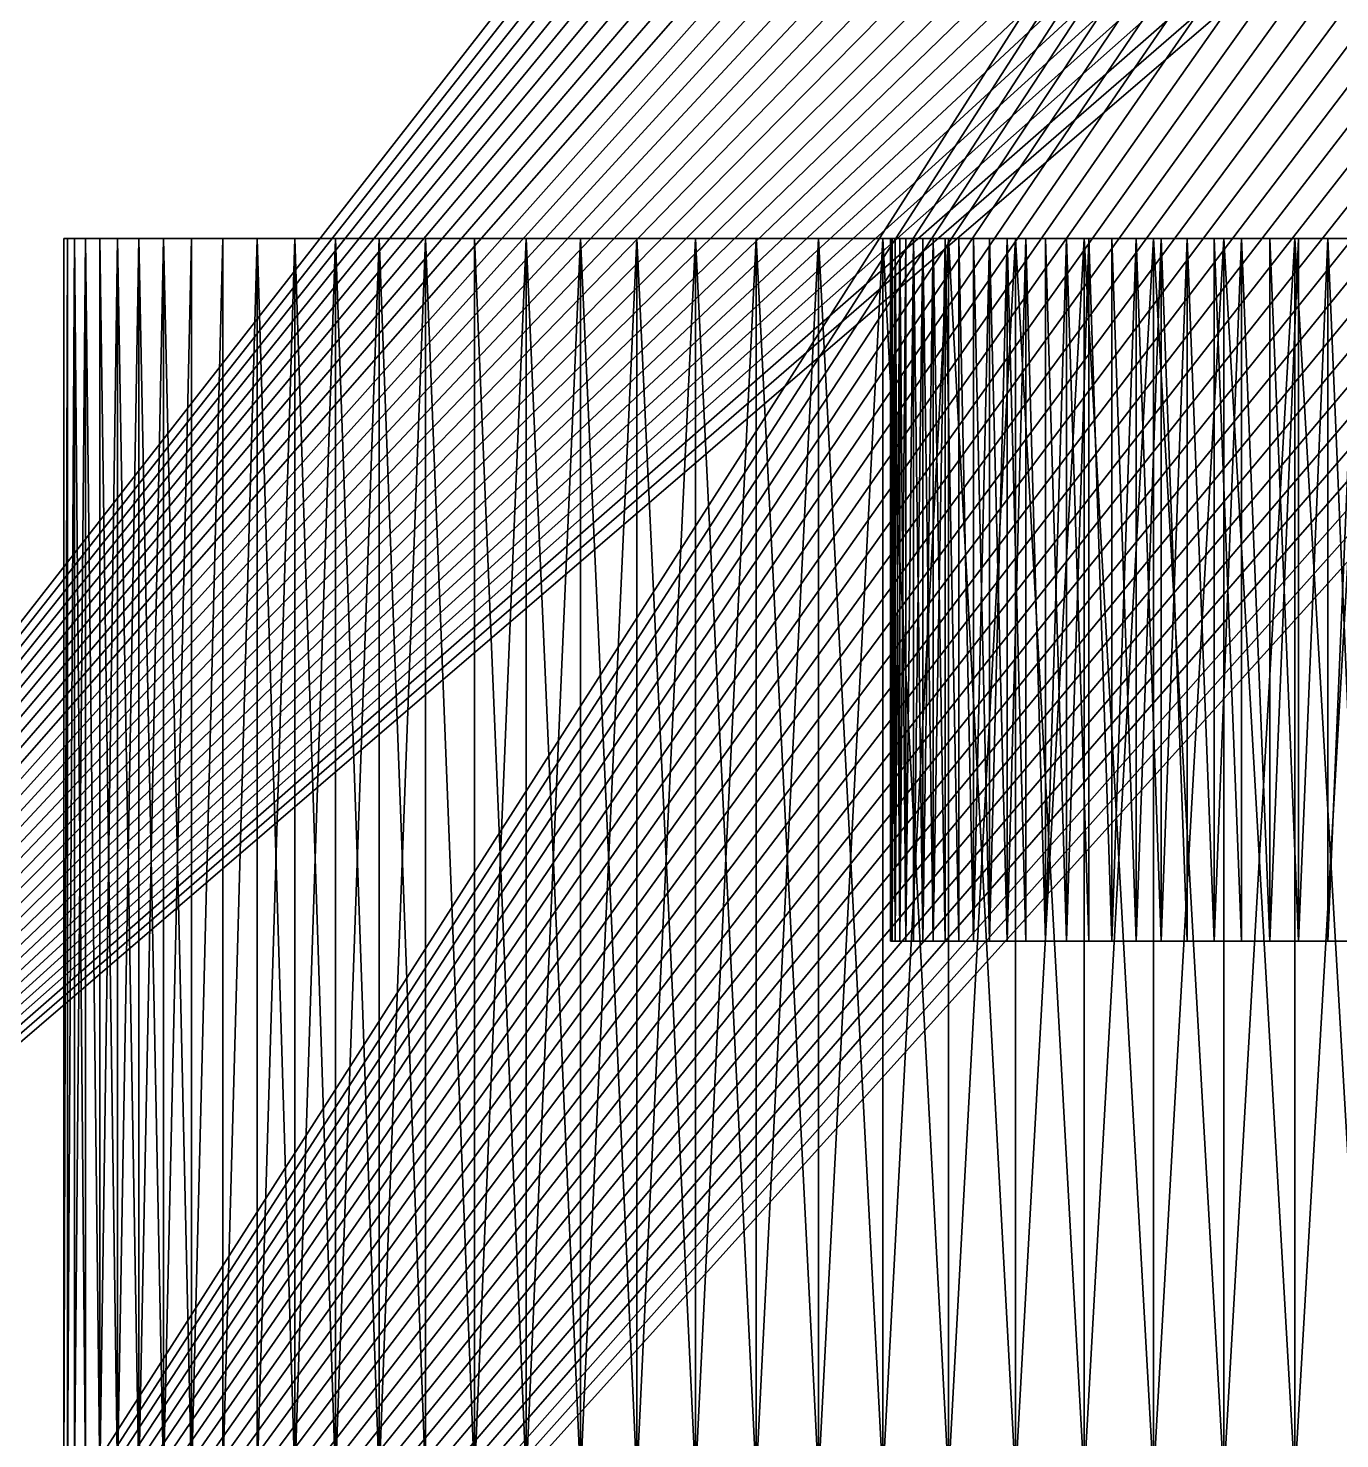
# Model space of a CAD drawing. Header units: millimetres. Extents: x 0 to 520, y -2 to 382.
# Drawn here: x 175.415 to 178.587, y 24.097 to 27.509 of the extents above; entities that cross this region are included whole.
import ezdxf

# ---------------------------------------------------------------- set-up
doc = ezdxf.new("R2010")
doc.units = ezdxf.units.MM

msp = doc.modelspace()

# ---------------------------------------------------------------- linework, layer by layer
at = {"layer": 'BRASS', "color": 52}
for points in [[(509.2, 369.2, 103), (10.8, 369.2, 103), (10.8, 10.8, 103)], [(509.2, 369.2, 103), (10.8, 10.8, 103), (509.2, 10.8, 103)], [(38.3153, 69.0037, 86), (183.401, 36.5929, 86), (20.5, 20.5, 86)], [(20.5, 20.5, 86), (183.401, 36.5929, 86), (183.4233, 36.5137, 86)], [(20.5, 20.5, 86), (183.4233, 36.5137, 86), (183.4495, 36.4357, 86)], [(20.5, 20.5, 86), (183.4495, 36.4357, 86), (183.4796, 36.3591, 86)], [(20.5, 20.5, 86), (183.4796, 36.3591, 86), (183.5134, 36.2841, 86)], [(20.5, 20.5, 86), (183.5134, 36.2841, 86), (183.5509, 36.2109, 86)], [(20.5, 20.5, 86), (183.5509, 36.2109, 86), (183.5921, 36.1396, 86)], [(20.5, 20.5, 86), (183.5921, 36.1396, 86), (183.6367, 36.0705, 86)], [(20.5, 20.5, 86), (183.6367, 36.0705, 86), (183.6847, 36.0037, 86)], [(20.5, 20.5, 86), (183.6847, 36.0037, 86), (183.736, 35.9394, 86)], [(20.5, 20.5, 86), (183.736, 35.9394, 86), (183.7905, 35.8777, 86)], [(20.5, 20.5, 86), (183.7905, 35.8777, 86), (183.8479, 35.8188, 86)], [(183.8479, 35.8188, 86), (183.9082, 35.7629, 86), (20.5, 20.5, 86)], [(183.9082, 35.7629, 86), (183.9712, 35.71, 86), (20.5, 20.5, 86)], [(183.9712, 35.71, 86), (184.0368, 35.6603, 86), (20.5, 20.5, 86)], [(184.0368, 35.6603, 86), (184.1048, 35.614, 86), (20.5, 20.5, 86)], [(184.1048, 35.614, 86), (184.175, 35.5711, 86), (20.5, 20.5, 86)], [(184.175, 35.5711, 86), (184.2473, 35.5317, 86), (20.5, 20.5, 86)], [(184.2473, 35.5317, 86), (184.3214, 35.496, 86), (20.5, 20.5, 86)], [(184.3214, 35.496, 86), (184.3972, 35.4641, 86), (20.5, 20.5, 86)], [(184.3972, 35.4641, 86), (184.4745, 35.4359, 86), (20.5, 20.5, 86)], [(184.4745, 35.4359, 86), (184.5531, 35.4117, 86), (20.5, 20.5, 86)], [(184.5531, 35.4117, 86), (184.6328, 35.3914, 86), (20.5, 20.5, 86)], [(184.6328, 35.3914, 86), (184.7135, 35.3751, 86), (20.5, 20.5, 86)], [(184.7135, 35.3751, 86), (184.7948, 35.3628, 86), (20.5, 20.5, 86)], [(184.7948, 35.3628, 86), (184.8767, 35.3546, 86), (20.5, 20.5, 86)], [(184.8767, 35.3546, 86), (184.9589, 35.3505, 86), (20.5, 20.5, 86)], [(184.9589, 35.3505, 86), (185.0411, 35.3505, 86), (20.5, 20.5, 86)], [(499.5, 20.5, 86), (20.5, 20.5, 86), (185.0411, 35.3505, 86)]]:
    msp.add_3dface(points, dxfattribs=at)
at = {"layer": 'STEEL', "color": 8}
for points in [[(173, 23, 83), (173, 48, 83), (182.75, 35.5, 83)], [(173, 48, 86), (173, 20, 86), (182.7612, 35.276, 86)], [(173, 23, 83), (182.75, 35.5, 83), (182.7528, 35.3878, 83)], [(173, 23, 83), (182.7528, 35.3878, 83), (182.7612, 35.276, 83)], [(173, 23, 83), (182.7612, 35.276, 83), (182.7751, 35.1647, 83)], [(182.7612, 35.276, 86), (173, 20, 86), (182.7751, 35.1647, 86)], [(173, 23, 83), (182.7751, 35.1647, 83), (182.7946, 35.0542, 83)], [(182.7751, 35.1647, 86), (173, 20, 86), (182.7946, 35.0542, 86)], [(173, 23, 83), (182.7946, 35.0542, 83), (182.8196, 34.9448, 83)], [(182.7946, 35.0542, 86), (173, 20, 86), (182.8196, 34.9448, 86)], [(173, 23, 83), (182.8196, 34.9448, 83), (182.85, 34.8368, 83)], [(182.8196, 34.9448, 86), (173, 20, 86), (182.85, 34.8368, 86)], [(173, 23, 83), (182.85, 34.8368, 83), (182.8857, 34.7305, 83)], [(182.85, 34.8368, 86), (173, 20, 86), (182.8857, 34.7305, 86)], [(173, 23, 83), (182.8857, 34.7305, 83), (182.9267, 34.626, 83)], [(182.8857, 34.7305, 86), (173, 20, 86), (182.9267, 34.626, 86)], [(173, 23, 83), (182.9267, 34.626, 83), (182.9728, 34.5238, 83)], [(182.9267, 34.626, 86), (173, 20, 86), (182.9728, 34.5238, 86)], [(173, 23, 83), (182.9728, 34.5238, 83), (183.024, 34.4239, 83)], [(182.9728, 34.5238, 86), (173, 20, 86), (183.024, 34.4239, 86)], [(173, 23, 83), (183.024, 34.4239, 83), (183.0801, 34.3268, 83)], [(183.024, 34.4239, 86), (173, 20, 86), (183.0801, 34.3268, 86)], [(173, 23, 83), (183.0801, 34.3268, 83), (183.141, 34.2325, 83)], [(183.0801, 34.3268, 86), (173, 20, 86), (183.141, 34.2325, 86)], [(173, 23, 83), (183.141, 34.2325, 83), (183.2065, 34.1414, 83)], [(183.141, 34.2325, 86), (173, 20, 86), (183.2065, 34.1414, 86)], [(173, 23, 83), (183.2065, 34.1414, 83), (183.2764, 34.0537, 83)], [(183.2065, 34.1414, 86), (173, 20, 86), (183.2764, 34.0537, 86)], [(173, 23, 83), (183.2764, 34.0537, 83), (183.3506, 33.9696, 83)], [(183.2764, 34.0537, 86), (173, 20, 86), (183.3506, 33.9696, 86)], [(173, 23, 83), (183.3506, 33.9696, 83), (183.429, 33.8893, 83)], [(183.3506, 33.9696, 86), (173, 20, 86), (183.429, 33.8893, 86)], [(183.429, 33.8893, 83), (183.5112, 33.813, 83), (173, 23, 83)], [(183.5112, 33.813, 86), (183.429, 33.8893, 86), (173, 20, 86)], [(183.5112, 33.813, 83), (183.5971, 33.7409, 83), (173, 23, 83)], [(183.5971, 33.7409, 86), (183.5112, 33.813, 86), (173, 20, 86)], [(183.5971, 33.7409, 83), (183.6866, 33.6731, 83), (173, 23, 83)], [(183.6866, 33.6731, 86), (183.5971, 33.7409, 86), (173, 20, 86)], [(183.6866, 33.6731, 83), (183.7793, 33.6099, 83), (173, 23, 83)], [(183.7793, 33.6099, 86), (183.6866, 33.6731, 86), (173, 20, 86)], [(183.7793, 33.6099, 83), (183.875, 33.5514, 83), (173, 23, 83)], [(183.875, 33.5514, 86), (183.7793, 33.6099, 86), (173, 20, 86)], [(183.875, 33.5514, 83), (183.9735, 33.4978, 83), (173, 23, 83)], [(183.9735, 33.4978, 86), (183.875, 33.5514, 86), (173, 20, 86)], [(183.9735, 33.4978, 83), (184.0746, 33.4491, 83), (173, 23, 83)], [(184.0746, 33.4491, 86), (183.9735, 33.4978, 86), (173, 20, 86)], [(184.0746, 33.4491, 83), (184.178, 33.4055, 83), (173, 23, 83)], [(184.178, 33.4055, 86), (184.0746, 33.4491, 86), (173, 20, 86)], [(184.178, 33.4055, 83), (184.2834, 33.3672, 83), (173, 23, 83)], [(184.2834, 33.3672, 86), (184.178, 33.4055, 86), (173, 20, 86)], [(184.2834, 33.3672, 83), (184.3906, 33.3341, 83), (173, 23, 83)], [(184.3906, 33.3341, 86), (184.2834, 33.3672, 86), (173, 20, 86)], [(184.3906, 33.3341, 83), (184.4993, 33.3064, 83), (173, 23, 83)], [(184.4993, 33.3064, 86), (184.3906, 33.3341, 86), (173, 20, 86)], [(184.4993, 33.3064, 83), (184.6093, 33.2842, 83), (173, 23, 83)], [(184.6093, 33.2842, 86), (184.4993, 33.3064, 86), (173, 20, 86)], [(184.6093, 33.2842, 83), (184.7202, 33.2675, 83), (173, 23, 83)], [(184.7202, 33.2675, 86), (184.6093, 33.2842, 86), (173, 20, 86)], [(184.7202, 33.2675, 83), (184.8319, 33.2563, 83), (173, 23, 83)], [(184.8319, 33.2563, 86), (184.7202, 33.2675, 86), (173, 20, 86)], [(184.8319, 33.2563, 83), (184.9439, 33.2507, 83), (173, 23, 83)], [(184.9439, 33.2507, 86), (184.8319, 33.2563, 86), (173, 20, 86)], [(184.9439, 33.2507, 83), (197, 23, 83), (173, 23, 83)], [(184.9439, 33.2507, 86), (173, 20, 86), (197, 20, 86)], [(175.5098, 27, 75.2384), (175.5098, 24, 75.2384), (175.5011, 24, 75.4127)], [(175.5011, 27, 75.4127), (175.5098, 27, 75.2384), (175.5011, 24, 75.4127)], [(175.5011, 27, 75.5873), (175.5011, 24, 75.4127), (175.5011, 24, 75.5873)], [(175.5011, 27, 75.5873), (175.5011, 27, 75.4127), (175.5011, 24, 75.4127)], [(175.5098, 27, 75.7616), (175.5011, 24, 75.5873), (175.5098, 24, 75.7616)], [(175.5098, 27, 75.7616), (175.5011, 27, 75.5873), (175.5011, 24, 75.5873)], [(177.5005, 27, 75.4626), (175.5098, 27, 75.2384), (175.5011, 27, 75.4127)], [(177.5005, 27, 75.5374), (177.5005, 27, 75.4626), (175.5011, 27, 75.4127)], [(177.5005, 27, 75.5374), (175.5011, 27, 75.4127), (175.5011, 27, 75.5873)], [(177.5042, 27, 75.6121), (177.5005, 27, 75.5374), (175.5011, 27, 75.5873)], [(177.5042, 27, 75.6121), (175.5011, 27, 75.5873), (175.5098, 27, 75.7616)], [(175.5272, 27, 75.0648), (175.5272, 24, 75.0648), (175.5098, 24, 75.2384)], [(175.5098, 27, 75.2384), (175.5272, 27, 75.0648), (175.5098, 24, 75.2384)], [(175.5272, 27, 75.9352), (175.5098, 24, 75.7616), (175.5272, 24, 75.9352)], [(175.5272, 27, 75.9352), (175.5098, 27, 75.7616), (175.5098, 24, 75.7616)], [(177.5042, 27, 75.3879), (175.5272, 27, 75.0648), (175.5098, 27, 75.2384)], [(177.5005, 27, 75.4626), (177.5042, 27, 75.3879), (175.5098, 27, 75.2384)], [(177.5116, 27, 75.6865), (177.5042, 27, 75.6121), (175.5098, 27, 75.7616)], [(177.5116, 27, 75.6865), (175.5098, 27, 75.7616), (175.5272, 27, 75.9352)], [(175.5272, 27, 75.0648), (175.5532, 24, 74.8922), (175.5272, 24, 75.0648)], [(175.5272, 27, 75.0648), (175.5532, 27, 74.8922), (175.5532, 24, 74.8922)], [(175.5532, 27, 76.1078), (175.5272, 24, 75.9352), (175.5532, 24, 76.1078)], [(175.5532, 27, 76.1078), (175.5272, 27, 75.9352), (175.5272, 24, 75.9352)], [(177.5116, 27, 75.3135), (175.5532, 27, 74.8922), (175.5272, 27, 75.0648)], [(177.5042, 27, 75.3879), (177.5116, 27, 75.3135), (175.5272, 27, 75.0648)], [(177.5228, 27, 75.7605), (175.5272, 27, 75.9352), (175.5532, 27, 76.1078)], [(177.5228, 27, 75.7605), (177.5116, 27, 75.6865), (175.5272, 27, 75.9352)], [(175.5532, 27, 74.8922), (175.5878, 27, 74.7212), (175.5878, 24, 74.7212)], [(175.5532, 27, 74.8922), (175.5878, 24, 74.7212), (175.5532, 24, 74.8922)], [(175.5532, 27, 76.1078), (175.5532, 24, 76.1078), (175.5878, 24, 76.2788)], [(175.5878, 27, 76.2788), (175.5532, 27, 76.1078), (175.5878, 24, 76.2788)], [(177.5376, 27, 75.1662), (175.5878, 27, 74.7212), (175.5532, 27, 74.8922)], [(177.5228, 27, 75.2395), (177.5376, 27, 75.1662), (175.5532, 27, 74.8922)], [(177.5116, 27, 75.3135), (177.5228, 27, 75.2395), (175.5532, 27, 74.8922)], [(177.5376, 27, 75.8338), (177.5228, 27, 75.7605), (175.5532, 27, 76.1078)], [(177.5376, 27, 75.8338), (175.5532, 27, 76.1078), (175.5878, 27, 76.2788)], [(175.5878, 27, 74.7212), (175.6308, 27, 74.5521), (175.6308, 24, 74.5521)], [(175.5878, 27, 74.7212), (175.6308, 24, 74.5521), (175.5878, 24, 74.7212)], [(175.6308, 27, 76.4479), (175.5878, 24, 76.2788), (175.6308, 24, 76.4479)], [(175.6308, 27, 76.4479), (175.5878, 27, 76.2788), (175.5878, 24, 76.2788)], [(177.5376, 27, 75.1662), (175.6308, 27, 74.5521), (175.5878, 27, 74.7212)], [(177.5376, 27, 75.8338), (175.5878, 27, 76.2788), (175.6308, 27, 76.4479)], [(175.6308, 27, 74.5521), (175.6823, 27, 74.3853), (175.6823, 24, 74.3853)], [(175.6308, 27, 74.5521), (175.6823, 24, 74.3853), (175.6308, 24, 74.5521)], [(175.6823, 27, 76.6147), (175.6308, 24, 76.4479), (175.6823, 24, 76.6147)], [(175.6823, 27, 76.6147), (175.6308, 27, 76.4479), (175.6308, 24, 76.4479)], [(177.5561, 27, 75.0937), (175.6823, 27, 74.3853), (175.6308, 27, 74.5521)], [(177.5376, 27, 75.1662), (177.5561, 27, 75.0937), (175.6308, 27, 74.5521)], [(177.5561, 27, 75.9063), (175.6308, 27, 76.4479), (175.6823, 27, 76.6147)], [(177.5561, 27, 75.9063), (177.5376, 27, 75.8338), (175.6308, 27, 76.4479)], [(175.6823, 27, 74.3853), (175.7419, 27, 74.2213), (175.7419, 24, 74.2213)], [(175.6823, 27, 74.3853), (175.7419, 24, 74.2213), (175.6823, 24, 74.3853)], [(175.7419, 27, 76.7787), (175.6823, 24, 76.6147), (175.7419, 24, 76.7787)], [(175.7419, 27, 76.7787), (175.6823, 27, 76.6147), (175.6823, 24, 76.6147)], [(177.6037, 27, 74.952), (175.7419, 27, 74.2213), (175.6823, 27, 74.3853)], [(177.5781, 27, 75.0223), (177.6037, 27, 74.952), (175.6823, 27, 74.3853)], [(177.5561, 27, 75.0937), (177.5781, 27, 75.0223), (175.6823, 27, 74.3853)], [(177.5781, 27, 75.9777), (177.5561, 27, 75.9063), (175.6823, 27, 76.6147)], [(177.6037, 27, 76.048), (175.6823, 27, 76.6147), (175.7419, 27, 76.7787)], [(177.6037, 27, 76.048), (177.5781, 27, 75.9777), (175.6823, 27, 76.6147)], [(175.7419, 27, 74.2213), (175.8097, 24, 74.0605), (175.7419, 24, 74.2213)], [(175.7419, 27, 74.2213), (175.8097, 27, 74.0605), (175.8097, 24, 74.0605)], [(175.8097, 27, 76.9395), (175.7419, 24, 76.7787), (175.8097, 24, 76.9395)], [(175.8097, 27, 76.9395), (175.7419, 27, 76.7787), (175.7419, 24, 76.7787)], [(177.6037, 27, 74.952), (175.8097, 27, 74.0605), (175.7419, 27, 74.2213)], [(177.6327, 27, 76.1169), (175.7419, 27, 76.7787), (175.8097, 27, 76.9395)], [(177.6327, 27, 76.1169), (177.6037, 27, 76.048), (175.7419, 27, 76.7787)], [(175.8854, 27, 73.9033), (175.8854, 24, 73.9033), (175.8097, 24, 74.0605)], [(175.8097, 27, 74.0605), (175.8854, 27, 73.9033), (175.8097, 24, 74.0605)], [(175.8854, 27, 77.0967), (175.8097, 24, 76.9395), (175.8854, 24, 77.0967)], [(175.8854, 27, 77.0967), (175.8097, 27, 76.9395), (175.8097, 24, 76.9395)], [(177.6327, 27, 74.8831), (175.8854, 27, 73.9033), (175.8097, 27, 74.0605)], [(177.6037, 27, 74.952), (177.6327, 27, 74.8831), (175.8097, 27, 74.0605)], [(177.6652, 27, 76.1843), (175.8097, 27, 76.9395), (175.8854, 27, 77.0967)], [(177.6652, 27, 76.1843), (177.6327, 27, 76.1169), (175.8097, 27, 76.9395)], [(175.9689, 27, 73.75), (175.9689, 24, 73.75), (175.8854, 24, 73.9033)], [(175.8854, 27, 73.9033), (175.9689, 27, 73.75), (175.8854, 24, 73.9033)], [(175.9689, 27, 77.25), (175.8854, 24, 77.0967), (175.9689, 24, 77.25)], [(175.9689, 27, 77.25), (175.8854, 27, 77.0967), (175.8854, 24, 77.0967)], [(177.6652, 27, 74.8157), (175.9689, 27, 73.75), (175.8854, 27, 73.9033)], [(177.6327, 27, 74.8831), (177.6652, 27, 74.8157), (175.8854, 27, 73.9033)], [(177.701, 27, 76.25), (175.8854, 27, 77.0967), (175.9689, 27, 77.25)], [(177.701, 27, 76.25), (177.6652, 27, 76.1843), (175.8854, 27, 77.0967)], [(175.9689, 27, 73.75), (176.0599, 24, 73.6011), (175.9689, 24, 73.75)], [(175.9689, 27, 73.75), (176.0599, 27, 73.6011), (176.0599, 24, 73.6011)], [(176.0599, 27, 77.3989), (175.9689, 24, 77.25), (176.0599, 24, 77.3989)], [(176.0599, 27, 77.3989), (175.9689, 27, 77.25), (175.9689, 24, 77.25)], [(177.701, 27, 74.75), (176.0599, 27, 73.6011), (175.9689, 27, 73.75)], [(177.6652, 27, 74.8157), (177.701, 27, 74.75), (175.9689, 27, 73.75)], [(177.74, 27, 76.3138), (175.9689, 27, 77.25), (176.0599, 27, 77.3989)], [(177.74, 27, 76.3138), (177.701, 27, 76.25), (175.9689, 27, 77.25)], [(176.0599, 27, 73.6011), (176.1582, 24, 73.4569), (176.0599, 24, 73.6011)], [(176.0599, 27, 73.6011), (176.1582, 27, 73.4569), (176.1582, 24, 73.4569)], [(176.1582, 27, 77.5431), (176.0599, 24, 77.3989), (176.1582, 24, 77.5431)], [(176.1582, 27, 77.5431), (176.0599, 27, 77.3989), (176.0599, 24, 77.3989)], [(177.74, 27, 74.6862), (176.1582, 27, 73.4569), (176.0599, 27, 73.6011)], [(177.701, 27, 74.75), (177.74, 27, 74.6862), (176.0599, 27, 73.6011)], [(177.74, 27, 76.3138), (176.0599, 27, 77.3989), (176.1582, 27, 77.5431)], [(176.2636, 27, 73.3178), (176.2636, 24, 73.3178), (176.1582, 24, 73.4569)], [(176.1582, 27, 73.4569), (176.2636, 27, 73.3178), (176.1582, 24, 73.4569)], [(176.1582, 27, 77.5431), (176.1582, 24, 77.5431), (176.2636, 24, 77.6822)], [(176.2636, 27, 77.6822), (176.1582, 27, 77.5431), (176.2636, 24, 77.6822)], [(177.7821, 27, 74.6244), (176.2636, 27, 73.3178), (176.1582, 27, 73.4569)], [(177.74, 27, 74.6862), (177.7821, 27, 74.6244), (176.1582, 27, 73.4569)], [(177.7821, 27, 76.3756), (177.74, 27, 76.3138), (176.1582, 27, 77.5431)], [(177.8273, 27, 76.4352), (176.1582, 27, 77.5431), (176.2636, 27, 77.6822)], [(177.8273, 27, 76.4352), (177.7821, 27, 76.3756), (176.1582, 27, 77.5431)], [(176.2636, 27, 73.3178), (176.3758, 24, 73.1841), (176.2636, 24, 73.3178)], [(176.2636, 27, 73.3178), (176.3758, 27, 73.1841), (176.3758, 24, 73.1841)], [(176.3758, 27, 77.8159), (176.2636, 24, 77.6822), (176.3758, 24, 77.8159)], [(176.3758, 27, 77.8159), (176.2636, 27, 77.6822), (176.2636, 24, 77.6822)], [(177.8273, 27, 74.5648), (176.3758, 27, 73.1841), (176.2636, 27, 73.3178)], [(177.7821, 27, 74.6244), (177.8273, 27, 74.5648), (176.2636, 27, 73.3178)], [(177.8753, 27, 76.4925), (176.2636, 27, 77.6822), (176.3758, 27, 77.8159)], [(177.8753, 27, 76.4925), (177.8273, 27, 76.4352), (176.2636, 27, 77.6822)], [(176.3758, 27, 73.1841), (176.4945, 24, 73.0562), (176.3758, 24, 73.1841)], [(176.3758, 27, 73.1841), (176.4945, 27, 73.0562), (176.4945, 24, 73.0562)], [(176.3758, 27, 77.8159), (176.3758, 24, 77.8159), (176.4945, 24, 77.9438)], [(176.4945, 27, 77.9438), (176.3758, 27, 77.8159), (176.4945, 24, 77.9438)], [(177.8753, 27, 74.5075), (176.4945, 27, 73.0562), (176.3758, 27, 73.1841)], [(177.8273, 27, 74.5648), (177.8753, 27, 74.5075), (176.3758, 27, 73.1841)], [(177.9262, 27, 76.5474), (176.3758, 27, 77.8159), (176.4945, 27, 77.9438)], [(177.9262, 27, 76.5474), (177.8753, 27, 76.4925), (176.3758, 27, 77.8159)], [(176.4945, 27, 73.0562), (176.6194, 24, 72.9343), (176.4945, 24, 73.0562)], [(176.4945, 27, 73.0562), (176.6194, 27, 72.9343), (176.6194, 24, 72.9343)], [(176.6194, 27, 78.0657), (176.4945, 24, 77.9438), (176.6194, 24, 78.0657)], [(176.6194, 27, 78.0657), (176.4945, 27, 77.9438), (176.4945, 24, 77.9438)], [(177.9797, 27, 74.4004), (176.4945, 27, 73.0562), (177.9262, 27, 74.4526)], [(177.9797, 27, 74.4004), (176.6194, 27, 72.9343), (176.4945, 27, 73.0562)], [(177.8753, 27, 74.5075), (177.9262, 27, 74.4526), (176.4945, 27, 73.0562)], [(177.9797, 27, 76.5996), (177.9262, 27, 76.5474), (176.4945, 27, 77.9438)], [(176.6194, 27, 78.0657), (177.9797, 27, 76.5996), (176.4945, 27, 77.9438)], [(176.6194, 27, 72.9343), (176.7502, 24, 72.8188), (176.6194, 24, 72.9343)], [(176.6194, 27, 72.9343), (176.7502, 27, 72.8188), (176.7502, 24, 72.8188)], [(176.7502, 27, 78.1812), (176.6194, 27, 78.0657), (176.6194, 24, 78.0657)], [(176.7502, 27, 78.1812), (176.6194, 24, 78.0657), (176.7502, 24, 78.1812)], [(178.0358, 27, 74.3509), (176.6194, 27, 72.9343), (177.9797, 27, 74.4004)], [(178.0358, 27, 74.3509), (176.7502, 27, 72.8188), (176.6194, 27, 72.9343)], [(176.7502, 27, 78.1812), (177.9797, 27, 76.5996), (176.6194, 27, 78.0657)], [(176.7502, 27, 72.8188), (176.8867, 24, 72.71), (176.7502, 24, 72.8188)], [(176.7502, 27, 72.8188), (176.8867, 27, 72.71), (176.8867, 24, 72.71)], [(176.8867, 27, 78.29), (176.7502, 27, 78.1812), (176.7502, 24, 78.1812)], [(176.8867, 27, 78.29), (176.7502, 24, 78.1812), (176.8867, 24, 78.29)], [(178.0943, 27, 74.3043), (176.7502, 27, 72.8188), (178.0358, 27, 74.3509)], [(178.0943, 27, 74.3043), (176.8867, 27, 72.71), (176.7502, 27, 72.8188)], [(176.7502, 27, 78.1812), (178.0358, 27, 76.6491), (177.9797, 27, 76.5996)], [(176.8867, 27, 78.29), (178.0358, 27, 76.6491), (176.7502, 27, 78.1812)], [(176.8867, 27, 72.71), (177.0284, 24, 72.6082), (176.8867, 24, 72.71)], [(176.8867, 27, 72.71), (177.0284, 27, 72.6082), (177.0284, 24, 72.6082)], [(177.0284, 27, 78.3918), (176.8867, 27, 78.29), (176.8867, 24, 78.29)], [(177.0284, 27, 78.3918), (176.8867, 24, 78.29), (177.0284, 24, 78.3918)], [(178.0943, 27, 74.3043), (177.0284, 27, 72.6082), (176.8867, 27, 72.71)], [(176.8867, 27, 78.29), (178.0943, 27, 76.6957), (178.0358, 27, 76.6491)], [(177.0284, 27, 78.3918), (178.0943, 27, 76.6957), (176.8867, 27, 78.29)], [(177.0284, 27, 72.6082), (177.175, 24, 72.5135), (177.0284, 24, 72.6082)], [(177.0284, 27, 72.6082), (177.175, 27, 72.5135), (177.175, 24, 72.5135)], [(177.175, 27, 78.4865), (177.0284, 27, 78.3918), (177.0284, 24, 78.3918)], [(177.175, 27, 78.4865), (177.0284, 24, 78.3918), (177.175, 24, 78.4865)], [(178.155, 27, 74.2606), (177.0284, 27, 72.6082), (178.0943, 27, 74.3043)], [(178.2178, 27, 74.2201), (177.0284, 27, 72.6082), (178.155, 27, 74.2606)], [(178.2178, 27, 74.2201), (177.175, 27, 72.5135), (177.0284, 27, 72.6082)], [(177.0284, 27, 78.3918), (178.155, 27, 76.7394), (178.0943, 27, 76.6957)], [(177.175, 27, 78.4865), (178.155, 27, 76.7394), (177.0284, 27, 78.3918)], [(177.175, 27, 72.5135), (177.3261, 27, 72.4262), (177.3261, 24, 72.4262)], [(177.175, 27, 72.5135), (177.3261, 24, 72.4262), (177.175, 24, 72.5135)], [(177.3261, 27, 78.5738), (177.175, 27, 78.4865), (177.175, 24, 78.4865)], [(177.3261, 27, 78.5738), (177.175, 24, 78.4865), (177.3261, 24, 78.5738)], [(178.2826, 27, 74.1827), (177.175, 27, 72.5135), (178.2178, 27, 74.2201)], [(178.2826, 27, 74.1827), (177.3261, 27, 72.4262), (177.175, 27, 72.5135)], [(177.175, 27, 78.4865), (178.2178, 27, 76.7799), (178.155, 27, 76.7394)], [(177.3261, 27, 78.5738), (178.2178, 27, 76.7799), (177.175, 27, 78.4865)], [(177.3261, 27, 72.4262), (177.4814, 27, 72.3466), (177.4814, 24, 72.3466)], [(177.3261, 27, 72.4262), (177.4814, 24, 72.3466), (177.3261, 24, 72.4262)], [(177.4814, 27, 78.6534), (177.3261, 27, 78.5738), (177.3261, 24, 78.5738)], [(177.4814, 27, 78.6534), (177.3261, 24, 78.5738), (177.4814, 24, 78.6534)], [(178.3492, 27, 74.1485), (177.3261, 27, 72.4262), (178.2826, 27, 74.1827)], [(178.3492, 27, 74.1485), (177.4814, 27, 72.3466), (177.3261, 27, 72.4262)], [(177.3261, 27, 78.5738), (178.2826, 27, 76.8173), (178.2178, 27, 76.7799)], [(177.3261, 27, 78.5738), (178.3492, 27, 76.8515), (178.2826, 27, 76.8173)], [(177.4814, 27, 78.6534), (178.3492, 27, 76.8515), (177.3261, 27, 78.5738)], [(177.4814, 27, 72.3466), (177.6405, 27, 72.2748), (177.6405, 24, 72.2748)], [(177.4814, 27, 72.3466), (177.6405, 24, 72.2748), (177.4814, 24, 72.3466)], [(177.6405, 27, 78.7252), (177.4814, 27, 78.6534), (177.4814, 24, 78.6534)], [(177.6405, 27, 78.7252), (177.4814, 24, 78.6534), (177.6405, 24, 78.7252)], [(178.4173, 27, 74.1178), (177.6405, 27, 72.2748), (177.4814, 27, 72.3466)], [(178.4173, 27, 74.1178), (177.4814, 27, 72.3466), (178.3492, 27, 74.1485)], [(177.6405, 27, 78.7252), (178.3492, 27, 76.8515), (177.4814, 27, 78.6534)], [(177.5042, 25.3, 75.3879), (177.5005, 27, 75.4626), (177.5005, 25.3, 75.4626)], [(177.5042, 27, 75.3879), (177.5005, 27, 75.4626), (177.5042, 25.3, 75.3879)], [(177.5005, 25.3, 75.4626), (177.5005, 27, 75.5374), (177.5005, 25.3, 75.5374)], [(177.5005, 27, 75.4626), (177.5005, 27, 75.5374), (177.5005, 25.3, 75.4626)], [(177.5005, 25.3, 75.5374), (177.5042, 27, 75.6121), (177.5042, 25.3, 75.6121)], [(177.5005, 27, 75.5374), (177.5042, 27, 75.6121), (177.5005, 25.3, 75.5374)], [(177.5116, 25.3, 75.3135), (177.5042, 27, 75.3879), (177.5042, 25.3, 75.3879)], [(177.5116, 27, 75.3135), (177.5042, 27, 75.3879), (177.5116, 25.3, 75.3135)], [(177.5042, 25.3, 75.6121), (177.5116, 27, 75.6865), (177.5116, 25.3, 75.6865)], [(177.5042, 27, 75.6121), (177.5116, 27, 75.6865), (177.5042, 25.3, 75.6121)], [(177.5228, 25.3, 75.2395), (177.5116, 27, 75.3135), (177.5116, 25.3, 75.3135)], [(177.5228, 27, 75.2395), (177.5116, 27, 75.3135), (177.5228, 25.3, 75.2395)], [(177.5116, 25.3, 75.6865), (177.5228, 27, 75.7605), (177.5228, 25.3, 75.7605)], [(177.5116, 27, 75.6865), (177.5228, 27, 75.7605), (177.5116, 25.3, 75.6865)], [(177.5376, 27, 75.1662), (177.5228, 27, 75.2395), (177.5376, 25.3, 75.1662)], [(177.5376, 25.3, 75.1662), (177.5228, 27, 75.2395), (177.5228, 25.3, 75.2395)], [(177.5228, 25.3, 75.7605), (177.5376, 27, 75.8338), (177.5376, 25.3, 75.8338)], [(177.5228, 27, 75.7605), (177.5376, 27, 75.8338), (177.5228, 25.3, 75.7605)], [(177.5561, 25.3, 75.0937), (177.5561, 27, 75.0937), (177.5376, 25.3, 75.1662)], [(177.5561, 27, 75.0937), (177.5376, 27, 75.1662), (177.5376, 25.3, 75.1662)], [(177.5376, 25.3, 75.8338), (177.5561, 27, 75.9063), (177.5561, 25.3, 75.9063)], [(177.5376, 27, 75.8338), (177.5561, 27, 75.9063), (177.5376, 25.3, 75.8338)], [(177.5781, 27, 75.0223), (177.5561, 27, 75.0937), (177.5781, 25.3, 75.0223)], [(177.5781, 25.3, 75.0223), (177.5561, 27, 75.0937), (177.5561, 25.3, 75.0937)], [(177.5561, 25.3, 75.9063), (177.5781, 27, 75.9777), (177.5781, 25.3, 75.9777)], [(177.5561, 27, 75.9063), (177.5781, 27, 75.9777), (177.5561, 25.3, 75.9063)], [(177.6037, 25.3, 74.952), (177.6037, 27, 74.952), (177.5781, 25.3, 75.0223)], [(177.6037, 27, 74.952), (177.5781, 27, 75.0223), (177.5781, 25.3, 75.0223)], [(177.5781, 25.3, 75.9777), (177.5781, 27, 75.9777), (177.6037, 25.3, 76.048)], [(177.5781, 27, 75.9777), (177.6037, 27, 76.048), (177.6037, 25.3, 76.048)], [(177.6327, 25.3, 74.8831), (177.6037, 27, 74.952), (177.6037, 25.3, 74.952)], [(177.6327, 27, 74.8831), (177.6037, 27, 74.952), (177.6327, 25.3, 74.8831)], [(177.6037, 25.3, 76.048), (177.6327, 27, 76.1169), (177.6327, 25.3, 76.1169)], [(177.6037, 27, 76.048), (177.6327, 27, 76.1169), (177.6037, 25.3, 76.048)], [(177.6652, 25.3, 74.8157), (177.6327, 27, 74.8831), (177.6327, 25.3, 74.8831)], [(177.6652, 27, 74.8157), (177.6327, 27, 74.8831), (177.6652, 25.3, 74.8157)], [(177.6327, 25.3, 76.1169), (177.6327, 27, 76.1169), (177.6652, 25.3, 76.1843)], [(177.6327, 27, 76.1169), (177.6652, 27, 76.1843), (177.6652, 25.3, 76.1843)], [(177.6405, 27, 72.2748), (177.8029, 27, 72.2111), (177.8029, 24, 72.2111)], [(177.6405, 27, 72.2748), (177.8029, 24, 72.2111), (177.6405, 24, 72.2748)], [(177.8029, 27, 78.7889), (177.6405, 27, 78.7252), (177.6405, 24, 78.7252)], [(177.8029, 27, 78.7889), (177.6405, 24, 78.7252), (177.8029, 24, 78.7889)], [(178.487, 27, 74.0905), (177.8029, 27, 72.2111), (177.6405, 27, 72.2748)], [(178.487, 27, 74.0905), (177.6405, 27, 72.2748), (178.4173, 27, 74.1178)], [(177.6405, 27, 78.7252), (178.4173, 27, 76.8822), (178.3492, 27, 76.8515)], [(177.6405, 27, 78.7252), (178.487, 27, 76.9095), (178.4173, 27, 76.8822)], [(177.8029, 27, 78.7889), (178.487, 27, 76.9095), (177.6405, 27, 78.7252)], [(177.701, 25.3, 74.75), (177.6652, 27, 74.8157), (177.6652, 25.3, 74.8157)], [(177.701, 27, 74.75), (177.6652, 27, 74.8157), (177.701, 25.3, 74.75)], [(177.6652, 25.3, 76.1843), (177.6652, 27, 76.1843), (177.701, 25.3, 76.25)], [(177.6652, 27, 76.1843), (177.701, 27, 76.25), (177.701, 25.3, 76.25)], [(177.74, 25.3, 74.6862), (177.701, 27, 74.75), (177.701, 25.3, 74.75)], [(177.74, 27, 74.6862), (177.701, 27, 74.75), (177.74, 25.3, 74.6862)], [(177.701, 25.3, 76.25), (177.74, 27, 76.3138), (177.74, 25.3, 76.3138)], [(177.701, 27, 76.25), (177.74, 27, 76.3138), (177.701, 25.3, 76.25)], [(177.7821, 25.3, 74.6244), (177.74, 27, 74.6862), (177.74, 25.3, 74.6862)], [(177.7821, 27, 74.6244), (177.74, 27, 74.6862), (177.7821, 25.3, 74.6244)], [(177.74, 25.3, 76.3138), (177.7821, 27, 76.3756), (177.7821, 25.3, 76.3756)], [(177.74, 27, 76.3138), (177.7821, 27, 76.3756), (177.74, 25.3, 76.3138)], [(177.8273, 25.3, 74.5648), (177.8273, 27, 74.5648), (177.7821, 25.3, 74.6244)], [(177.8273, 27, 74.5648), (177.7821, 27, 74.6244), (177.7821, 25.3, 74.6244)], [(177.7821, 25.3, 76.3756), (177.7821, 27, 76.3756), (177.8273, 25.3, 76.4352)], [(177.7821, 27, 76.3756), (177.8273, 27, 76.4352), (177.8273, 25.3, 76.4352)], [(177.8029, 27, 72.2111), (177.9684, 27, 72.1555), (177.9684, 24, 72.1555)], [(177.8029, 27, 72.2111), (177.9684, 24, 72.1555), (177.8029, 24, 72.2111)], [(177.9684, 27, 78.8445), (177.8029, 27, 78.7889), (177.8029, 24, 78.7889)], [(177.9684, 27, 78.8445), (177.8029, 24, 78.7889), (177.9684, 24, 78.8445)], [(178.5579, 27, 74.0666), (177.9684, 27, 72.1555), (177.8029, 27, 72.2111)], [(178.5579, 27, 74.0666), (177.8029, 27, 72.2111), (178.487, 27, 74.0905)], [(177.9684, 27, 78.8445), (178.487, 27, 76.9095), (177.8029, 27, 78.7889)], [(177.8753, 25.3, 74.5075), (177.8273, 27, 74.5648), (177.8273, 25.3, 74.5648)], [(177.8753, 27, 74.5075), (177.8273, 27, 74.5648), (177.8753, 25.3, 74.5075)], [(177.8273, 25.3, 76.4352), (177.8273, 27, 76.4352), (177.8753, 25.3, 76.4925)], [(177.8273, 27, 76.4352), (177.8753, 27, 76.4925), (177.8753, 25.3, 76.4925)], [(177.9262, 25.3, 74.4526), (177.8753, 27, 74.5075), (177.8753, 25.3, 74.5075)], [(177.9262, 27, 74.4526), (177.8753, 27, 74.5075), (177.9262, 25.3, 74.4526)], [(177.8753, 25.3, 76.4925), (177.9262, 27, 76.5474), (177.9262, 25.3, 76.5474)], [(177.8753, 27, 76.4925), (177.9262, 27, 76.5474), (177.8753, 25.3, 76.4925)], [(177.9797, 25.3, 74.4004), (177.9262, 27, 74.4526), (177.9262, 25.3, 74.4526)], [(177.9797, 27, 74.4004), (177.9262, 27, 74.4526), (177.9797, 25.3, 74.4004)], [(177.9262, 25.3, 76.5474), (177.9797, 27, 76.5996), (177.9797, 25.3, 76.5996)], [(177.9262, 27, 76.5474), (177.9797, 27, 76.5996), (177.9262, 25.3, 76.5474)], [(177.9684, 27, 72.1555), (178.1363, 27, 72.1082), (178.1363, 24, 72.1082)], [(177.9684, 27, 72.1555), (178.1363, 24, 72.1082), (177.9684, 24, 72.1555)], [(178.1363, 27, 78.8918), (177.9684, 27, 78.8445), (177.9684, 24, 78.8445)], [(178.1363, 27, 78.8918), (177.9684, 24, 78.8445), (178.1363, 24, 78.8918)], [(178.6299, 27, 74.0464), (178.1363, 27, 72.1082), (177.9684, 27, 72.1555)], [(178.6299, 27, 74.0464), (177.9684, 27, 72.1555), (178.5579, 27, 74.0666)], [(177.9684, 27, 78.8445), (178.5579, 27, 76.9334), (178.487, 27, 76.9095)], [(178.1363, 27, 78.8918), (178.5579, 27, 76.9334), (177.9684, 27, 78.8445)], [(178.0358, 25.3, 74.3509), (177.9797, 27, 74.4004), (177.9797, 25.3, 74.4004)], [(178.0358, 27, 74.3509), (177.9797, 27, 74.4004), (178.0358, 25.3, 74.3509)], [(177.9797, 25.3, 76.5996), (177.9797, 27, 76.5996), (178.0358, 25.3, 76.6491)], [(177.9797, 27, 76.5996), (178.0358, 27, 76.6491), (178.0358, 25.3, 76.6491)], [(178.0943, 25.3, 74.3043), (178.0943, 27, 74.3043), (178.0358, 25.3, 74.3509)], [(178.0943, 27, 74.3043), (178.0358, 27, 74.3509), (178.0358, 25.3, 74.3509)], [(178.0358, 25.3, 76.6491), (178.0358, 27, 76.6491), (178.0943, 25.3, 76.6957)], [(178.0358, 27, 76.6491), (178.0943, 27, 76.6957), (178.0943, 25.3, 76.6957)], [(178.155, 25.3, 74.2606), (178.0943, 27, 74.3043), (178.0943, 25.3, 74.3043)], [(178.155, 27, 74.2606), (178.0943, 27, 74.3043), (178.155, 25.3, 74.2606)], [(178.0943, 25.3, 76.6957), (178.155, 27, 76.7394), (178.155, 25.3, 76.7394)], [(178.0943, 27, 76.6957), (178.155, 27, 76.7394), (178.0943, 25.3, 76.6957)], [(178.1363, 27, 72.1082), (178.3065, 27, 72.0694), (178.3065, 24, 72.0694)], [(178.1363, 27, 72.1082), (178.3065, 24, 72.0694), (178.1363, 24, 72.1082)], [(178.3065, 27, 78.9306), (178.1363, 27, 78.8918), (178.1363, 24, 78.8918)], [(178.3065, 27, 78.9306), (178.1363, 24, 78.8918), (178.3065, 24, 78.9306)], [(178.7028, 27, 74.0297), (178.1363, 27, 72.1082), (178.6299, 27, 74.0464)], [(178.7028, 27, 74.0297), (178.3065, 27, 72.0694), (178.1363, 27, 72.1082)], [(178.1363, 27, 78.8918), (178.6299, 27, 76.9536), (178.5579, 27, 76.9334)], [(178.3065, 27, 78.9306), (178.6299, 27, 76.9536), (178.1363, 27, 78.8918)], [(178.2178, 25.3, 74.2201), (178.155, 27, 74.2606), (178.155, 25.3, 74.2606)], [(178.2178, 27, 74.2201), (178.155, 27, 74.2606), (178.2178, 25.3, 74.2201)], [(178.155, 27, 76.7394), (178.2178, 27, 76.7799), (178.155, 25.3, 76.7394)], [(178.155, 25.3, 76.7394), (178.2178, 27, 76.7799), (178.2178, 25.3, 76.7799)], [(178.2826, 27, 74.1827), (178.2178, 27, 74.2201), (178.2826, 25.3, 74.1827)], [(178.2826, 25.3, 74.1827), (178.2178, 27, 74.2201), (178.2178, 25.3, 74.2201)], [(178.2178, 25.3, 76.7799), (178.2178, 27, 76.7799), (178.2826, 25.3, 76.8173)], [(178.2178, 27, 76.7799), (178.2826, 27, 76.8173), (178.2826, 25.3, 76.8173)], [(178.3492, 27, 74.1485), (178.2826, 27, 74.1827), (178.3492, 25.3, 74.1485)], [(178.3492, 25.3, 74.1485), (178.2826, 27, 74.1827), (178.2826, 25.3, 74.1827)], [(178.2826, 27, 76.8173), (178.3492, 27, 76.8515), (178.2826, 25.3, 76.8173)], [(178.2826, 25.3, 76.8173), (178.3492, 27, 76.8515), (178.3492, 25.3, 76.8515)], [(178.3065, 27, 72.0694), (178.4784, 27, 72.0391), (178.4784, 24, 72.0391)], [(178.3065, 27, 72.0694), (178.4784, 24, 72.0391), (178.3065, 24, 72.0694)], [(178.4784, 27, 78.9609), (178.3065, 27, 78.9306), (178.3065, 24, 78.9306)], [(178.4784, 27, 78.9609), (178.3065, 24, 78.9306), (178.4784, 24, 78.9609)], [(178.7764, 27, 74.0168), (178.4784, 27, 72.0391), (178.3065, 27, 72.0694)], [(178.7764, 27, 74.0168), (178.3065, 27, 72.0694), (178.7028, 27, 74.0297)], [(178.3065, 27, 78.9306), (178.7028, 27, 76.9703), (178.6299, 27, 76.9536)], [(178.4784, 27, 78.9609), (178.7028, 27, 76.9703), (178.3065, 27, 78.9306)], [(178.4173, 27, 74.1178), (178.3492, 27, 74.1485), (178.4173, 25.3, 74.1178)], [(178.4173, 25.3, 74.1178), (178.3492, 27, 74.1485), (178.3492, 25.3, 74.1485)], [(178.3492, 25.3, 76.8515), (178.3492, 27, 76.8515), (178.4173, 25.3, 76.8822)], [(178.3492, 27, 76.8515), (178.4173, 27, 76.8822), (178.4173, 25.3, 76.8822)], [(178.487, 27, 74.0905), (178.4173, 27, 74.1178), (178.487, 25.3, 74.0905)], [(178.487, 25.3, 74.0905), (178.4173, 27, 74.1178), (178.4173, 25.3, 74.1178)], [(178.4173, 27, 76.8822), (178.487, 27, 76.9095), (178.4173, 25.3, 76.8822)], [(178.4173, 25.3, 76.8822), (178.487, 27, 76.9095), (178.487, 25.3, 76.9095)], [(178.4784, 27, 72.0391), (178.6515, 27, 72.0174), (178.6515, 24, 72.0174)], [(178.4784, 27, 72.0391), (178.6515, 24, 72.0174), (178.4784, 24, 72.0391)], [(178.6515, 27, 78.9826), (178.4784, 24, 78.9609), (178.6515, 24, 78.9826)], [(178.6515, 27, 78.9826), (178.4784, 27, 78.9609), (178.4784, 24, 78.9609)], [(178.8506, 27, 74.0075), (178.4784, 27, 72.0391), (178.7764, 27, 74.0168)], [(178.8506, 27, 74.0075), (178.6515, 27, 72.0174), (178.4784, 27, 72.0391)], [(178.4784, 27, 78.9609), (178.7764, 27, 76.9832), (178.7028, 27, 76.9703)], [(178.4784, 27, 78.9609), (178.8506, 27, 76.9925), (178.7764, 27, 76.9832)], [(178.6515, 27, 78.9826), (178.8506, 27, 76.9925), (178.4784, 27, 78.9609)], [(178.5579, 25.3, 74.0666), (178.5579, 27, 74.0666), (178.487, 25.3, 74.0905)], [(178.5579, 27, 74.0666), (178.487, 27, 74.0905), (178.487, 25.3, 74.0905)], [(178.487, 27, 76.9095), (178.5579, 27, 76.9334), (178.487, 25.3, 76.9095)], [(178.487, 25.3, 76.9095), (178.5579, 27, 76.9334), (178.5579, 25.3, 76.9334)], [(178.6299, 27, 74.0464), (178.5579, 27, 74.0666), (178.6299, 25.3, 74.0464)], [(178.6299, 25.3, 74.0464), (178.5579, 27, 74.0666), (178.5579, 25.3, 74.0666)], [(178.5579, 27, 76.9334), (178.6299, 27, 76.9536), (178.5579, 25.3, 76.9334)], [(178.5579, 25.3, 76.9334), (178.6299, 27, 76.9536), (178.6299, 25.3, 76.9536)], [(177.5005, 25.3, 75.5374), (177.5042, 25.3, 75.3879), (177.5005, 25.3, 75.4626)], [(177.5116, 25.3, 75.6865), (177.5005, 25.3, 75.5374), (177.5042, 25.3, 75.6121)], [(177.5781, 25.3, 75.9777), (177.5005, 25.3, 75.5374), (177.5116, 25.3, 75.6865)], [(180.299, 25.3, 76.25), (177.5042, 25.3, 75.3879), (177.5005, 25.3, 75.5374)], [(180.0738, 25.3, 76.5474), (177.5005, 25.3, 75.5374), (177.5781, 25.3, 75.9777)], [(180.0738, 25.3, 76.5474), (180.299, 25.3, 76.25), (177.5005, 25.3, 75.5374)], [(180.4439, 25.3, 75.0937), (177.5116, 25.3, 75.3135), (177.5042, 25.3, 75.3879)], [(180.299, 25.3, 76.25), (180.4439, 25.3, 75.0937), (177.5042, 25.3, 75.3879)], [(177.5781, 25.3, 75.9777), (177.5116, 25.3, 75.6865), (177.5228, 25.3, 75.7605)], [(180.4439, 25.3, 75.0937), (177.5228, 25.3, 75.2395), (177.5116, 25.3, 75.3135)], [(177.5561, 25.3, 75.9063), (177.5228, 25.3, 75.7605), (177.5376, 25.3, 75.8338)], [(177.5781, 25.3, 75.9777), (177.5228, 25.3, 75.7605), (177.5561, 25.3, 75.9063)], [(180.4439, 25.3, 75.0937), (177.5376, 25.3, 75.1662), (177.5228, 25.3, 75.2395)], [(177.5376, 25.3, 75.1662), (177.6037, 25.3, 74.952), (177.5561, 25.3, 75.0937)], [(180.4439, 25.3, 75.0937), (177.6037, 25.3, 74.952), (177.5376, 25.3, 75.1662)], [(177.5561, 25.3, 75.0937), (177.6037, 25.3, 74.952), (177.5781, 25.3, 75.0223)], [(177.701, 25.3, 76.25), (177.5781, 25.3, 75.9777), (177.6037, 25.3, 76.048)], [(180.0738, 25.3, 76.5474), (177.5781, 25.3, 75.9777), (177.701, 25.3, 76.25)], [(177.6037, 25.3, 74.952), (177.6652, 25.3, 74.8157), (177.6327, 25.3, 74.8831)], [(177.701, 25.3, 76.25), (177.6037, 25.3, 76.048), (177.6327, 25.3, 76.1169)], [(180.4439, 25.3, 75.0937), (177.6652, 25.3, 74.8157), (177.6037, 25.3, 74.952)], [(177.701, 25.3, 76.25), (177.6327, 25.3, 76.1169), (177.6652, 25.3, 76.1843)], [(177.6652, 25.3, 74.8157), (177.7821, 25.3, 74.6244), (177.74, 25.3, 74.6862)], [(177.6652, 25.3, 74.8157), (177.74, 25.3, 74.6862), (177.701, 25.3, 74.75)], [(180.4439, 25.3, 75.0937), (177.7821, 25.3, 74.6244), (177.6652, 25.3, 74.8157)], [(177.7821, 25.3, 76.3756), (177.701, 25.3, 76.25), (177.74, 25.3, 76.3138)], [(177.8273, 25.3, 76.4352), (177.701, 25.3, 76.25), (177.7821, 25.3, 76.3756)], [(178.3492, 25.3, 76.8515), (177.701, 25.3, 76.25), (177.8273, 25.3, 76.4352)], [(178.5579, 25.3, 76.9334), (177.701, 25.3, 76.25), (178.3492, 25.3, 76.8515)], [(180.0738, 25.3, 76.5474), (177.701, 25.3, 76.25), (178.5579, 25.3, 76.9334)], [(177.7821, 25.3, 74.6244), (177.8753, 25.3, 74.5075), (177.8273, 25.3, 74.5648)], [(180.4439, 25.3, 75.0937), (177.8753, 25.3, 74.5075), (177.7821, 25.3, 74.6244)], [(178.155, 25.3, 76.7394), (177.8273, 25.3, 76.4352), (177.8753, 25.3, 76.4925)], [(178.3492, 25.3, 76.8515), (177.8273, 25.3, 76.4352), (178.155, 25.3, 76.7394)], [(178.0943, 25.3, 76.6957), (177.8753, 25.3, 76.4925), (177.9262, 25.3, 76.5474)], [(178.155, 25.3, 76.7394), (177.8753, 25.3, 76.4925), (178.0943, 25.3, 76.6957)], [(180.4439, 25.3, 75.0937), (177.9262, 25.3, 74.4526), (177.8753, 25.3, 74.5075)], [(178.0358, 25.3, 76.6491), (177.9262, 25.3, 76.5474), (177.9797, 25.3, 76.5996)], [(178.0943, 25.3, 76.6957), (177.9262, 25.3, 76.5474), (178.0358, 25.3, 76.6491)], [(180.4439, 25.3, 75.0937), (177.9797, 25.3, 74.4004), (177.9262, 25.3, 74.4526)], [(180.4439, 25.3, 75.0937), (178.0358, 25.3, 74.3509), (177.9797, 25.3, 74.4004)], [(180.4439, 25.3, 75.0937), (178.0943, 25.3, 74.3043), (178.0358, 25.3, 74.3509)], [(180.4439, 25.3, 75.0937), (178.155, 25.3, 74.2606), (178.0943, 25.3, 74.3043)], [(180.299, 25.3, 74.75), (178.2178, 25.3, 74.2201), (178.155, 25.3, 74.2606)], [(178.3492, 25.3, 76.8515), (178.155, 25.3, 76.7394), (178.2178, 25.3, 76.7799)], [(180.4439, 25.3, 75.0937), (180.299, 25.3, 74.75), (178.155, 25.3, 74.2606)], [(178.3492, 25.3, 74.1485), (178.2826, 25.3, 74.1827), (178.2178, 25.3, 74.2201)], [(180.299, 25.3, 74.75), (178.3492, 25.3, 74.1485), (178.2178, 25.3, 74.2201)], [(178.3492, 25.3, 76.8515), (178.2178, 25.3, 76.7799), (178.2826, 25.3, 76.8173)], [(180.1247, 25.3, 74.5075), (178.4173, 25.3, 74.1178), (178.3492, 25.3, 74.1485)], [(180.299, 25.3, 74.75), (180.1247, 25.3, 74.5075), (178.3492, 25.3, 74.1485)], [(178.487, 25.3, 76.9095), (178.3492, 25.3, 76.8515), (178.4173, 25.3, 76.8822)], [(178.5579, 25.3, 76.9334), (178.3492, 25.3, 76.8515), (178.487, 25.3, 76.9095)], [(178.6299, 25.3, 74.0464), (178.487, 25.3, 74.0905), (178.4173, 25.3, 74.1178)], [(180.1247, 25.3, 74.5075), (178.6299, 25.3, 74.0464), (178.4173, 25.3, 74.1178)], [(178.6299, 25.3, 74.0464), (178.5579, 25.3, 74.0666), (178.487, 25.3, 74.0905)], [(178.7764, 25.3, 76.9832), (178.5579, 25.3, 76.9334), (178.6299, 25.3, 76.9536)], [(179.1494, 25.3, 76.9925), (178.5579, 25.3, 76.9334), (178.7764, 25.3, 76.9832)], [(180.0738, 25.3, 76.5474), (178.5579, 25.3, 76.9334), (179.1494, 25.3, 76.9925)]]:
    msp.add_3dface(points, dxfattribs=at)

doc.saveas('drawing.dxf')
